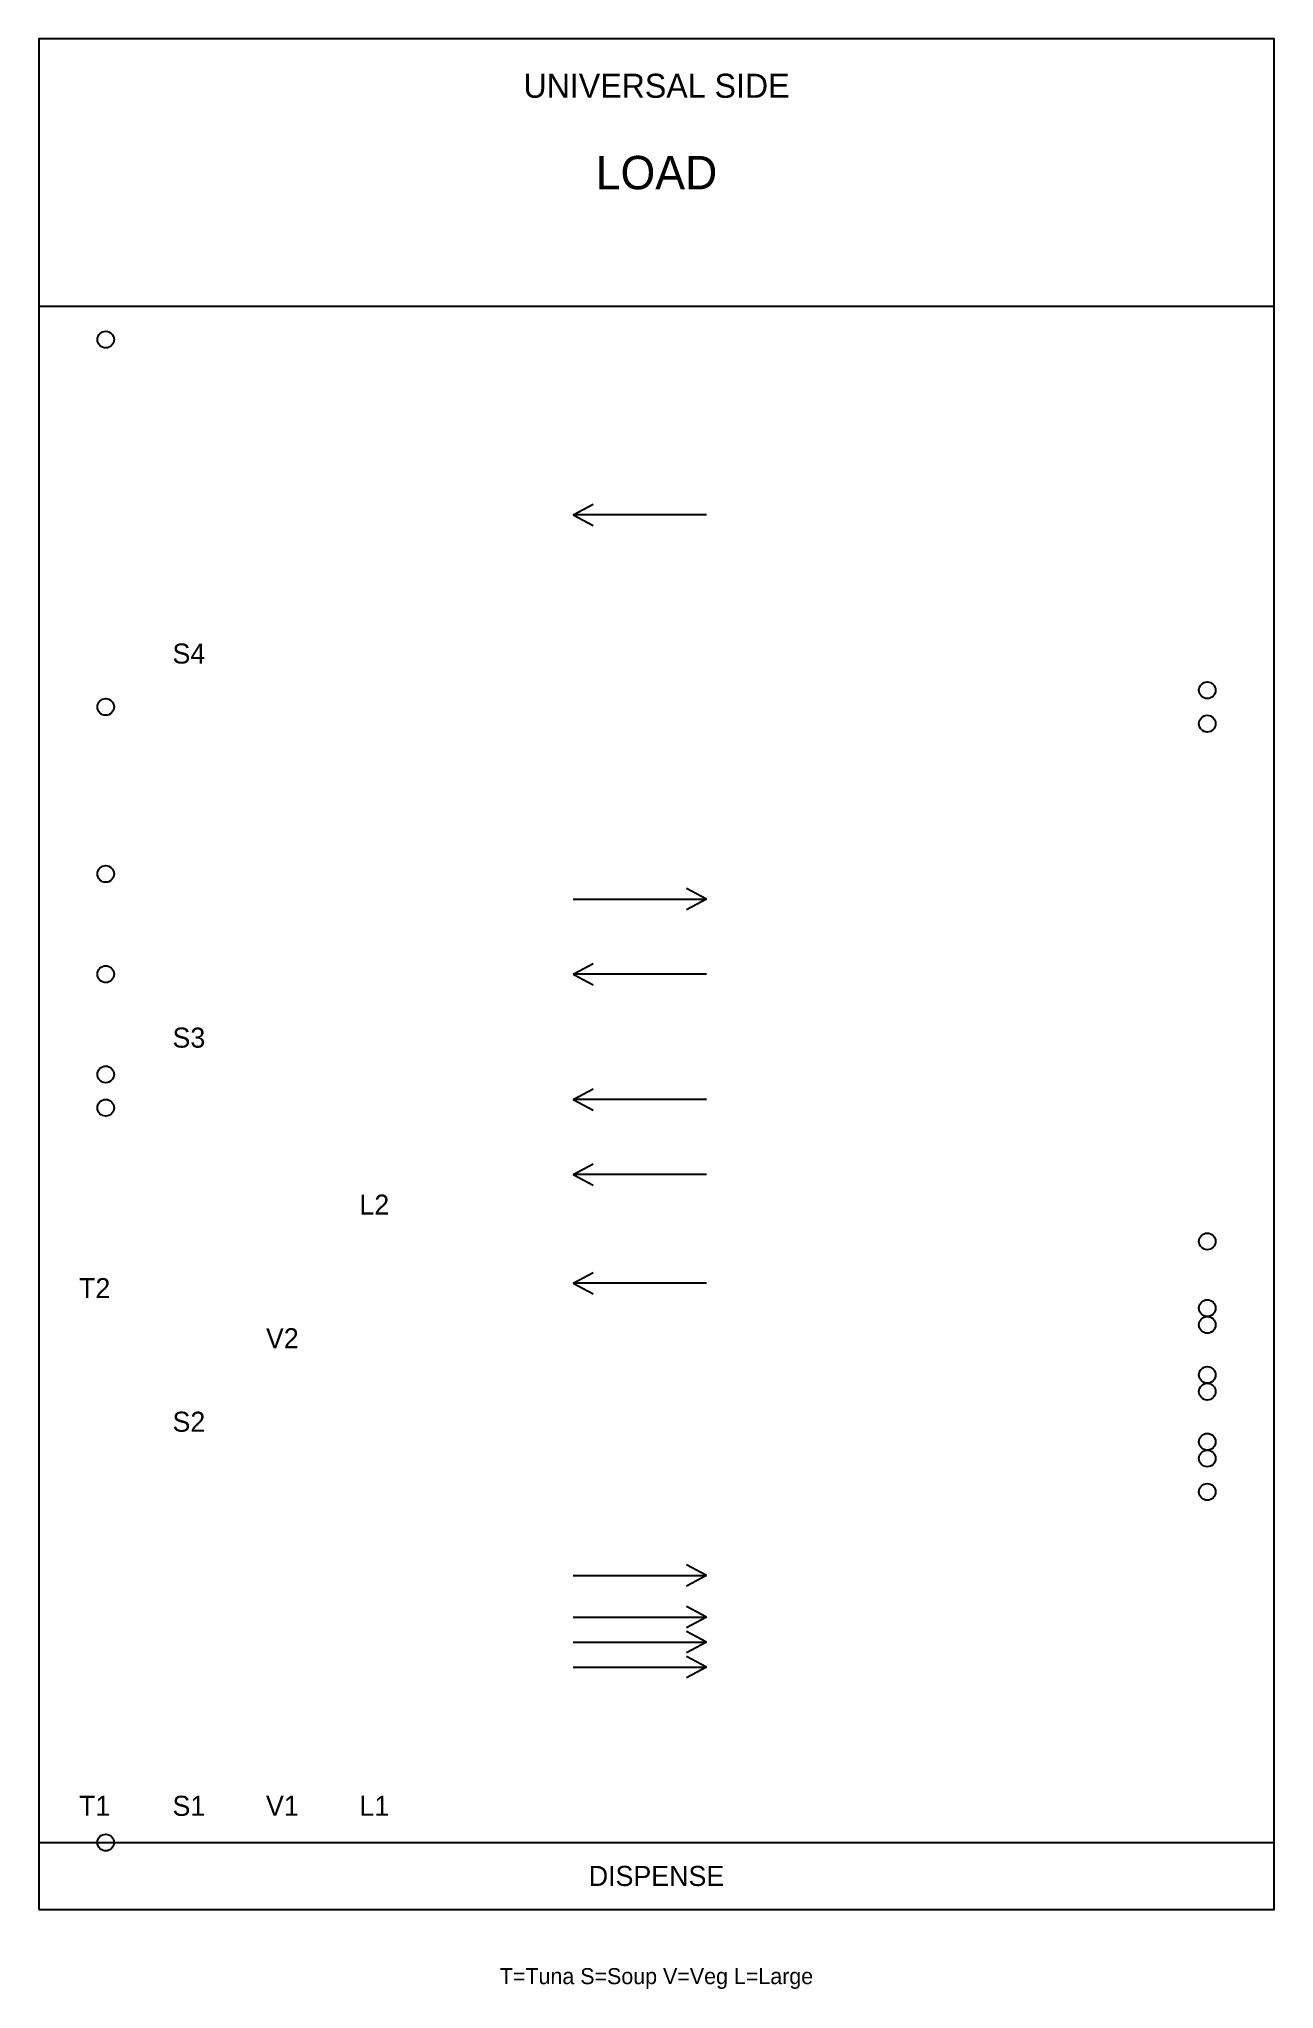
# Model space of a CAD drawing. Header units: millimetres. Extents: x 0 to 235, y -15 to 356.
import ezdxf
from ezdxf.enums import TextEntityAlignment as Align

# ---------------------------------------------------------------- set-up
doc = ezdxf.new("R2010")
doc.units = ezdxf.units.MM
for name, color, linetype in [('CUT', 7, 'Continuous'), ('ENGRAVE', 4, 'Continuous'), ('HOLES_L', 6, 'Continuous'), ('HOLES_S', 3, 'Continuous'), ('HOLES_T', 1, 'Continuous'), ('HOLES_V', 5, 'Continuous')]:
    doc.layers.add(name, color=color, linetype=linetype)

msp = doc.modelspace()

# ---------------------------------------------------------------- linework, layer by layer
at = {"layer": 'CUT'}
msp.add_lwpolyline([(0, 0), (234.95, 0), (234.95, 355.6), (0, 355.6), (0, 0)], close=True, dxfattribs=at)
at = {"layer": 'ENGRAVE'}
for p, q in [((0, 304.8), (234.95, 304.8)), ((101.6, 265.1125), (105.41, 267.1445)), ((127, 265.1125), (101.6, 265.1125)), ((101.6, 265.1125), (105.41, 263.0805)), ((127, 192.0875), (123.19, 194.1195)), ((101.6, 192.0875), (127, 192.0875)), ((127, 192.0875), (123.19, 190.0555)), ((101.6, 177.8), (105.41, 179.832)), ((127, 177.8), (101.6, 177.8)), ((101.6, 177.8), (105.41, 175.768)), ((101.6, 153.9875), (105.41, 156.0195)), ((127, 153.9875), (101.6, 153.9875)), ((101.6, 153.9875), (105.41, 151.9555)), ((101.6, 139.7), (105.41, 141.732)), ((127, 139.7), (101.6, 139.7)), ((101.6, 139.7), (105.41, 137.668)), ((101.6, 119.0625), (105.41, 121.0945)), ((127, 119.0625), (101.6, 119.0625)), ((101.6, 119.0625), (105.41, 117.0305)), ((101.6, 63.5), (127, 63.5)), ((127, 63.5), (123.19, 65.532)), ((127, 63.5), (123.19, 61.468)), ((127, 55.5625), (123.19, 57.5945)), ((101.6, 55.5625), (127, 55.5625)), ((127, 55.5625), (123.19, 53.5305)), ((127, 50.8), (123.19, 52.832)), ((101.6, 50.8), (127, 50.8)), ((127, 50.8), (123.19, 48.768)), ((101.6, 46.0375), (127, 46.0375)), ((127, 46.0375), (123.19, 48.0695)), ((127, 46.0375), (123.19, 44.0055)), ((0, 12.7), (234.95, 12.7))]:
    msp.add_line(p, q, dxfattribs=at)
at = {"layer": 'HOLES_L'}
for centre in [(12.7, 228.6), (222.25, 127), (222.25, 114.3), (12.7, 12.7)]:
    msp.add_circle(centre, 1.5875, dxfattribs=at)
at = {"layer": 'HOLES_S'}
for centre in [(12.7, 298.45), (222.25, 231.775), (222.25, 225.425), (12.7, 158.75), (12.7, 152.4), (222.25, 85.725), (222.25, 79.375), (12.7, 12.7)]:
    msp.add_circle(centre, 1.5875, dxfattribs=at)
at = {"layer": 'HOLES_T'}
for centre in [(12.7, 196.85), (222.25, 111.125), (222.25, 98.425), (12.7, 12.7)]:
    msp.add_circle(centre, 1.5875, dxfattribs=at)
at = {"layer": 'HOLES_V'}
for centre in [(12.7, 177.8), (222.25, 101.6), (222.25, 88.9), (12.7, 12.7)]:
    msp.add_circle(centre, 1.5875, dxfattribs=at)

# ---------------------------------------------------------------- texts
at = {"layer": 'ENGRAVE'}
for s, height, p in [('UNIVERSAL SIDE', 4.572, (117.475, 346.71)), ('LOAD', 6.35, (117.475, 330.2)), ('DISPENSE', 3.81, (117.475, 6.35)), ('T=Tuna S=Soup V=Veg L=Large', 3.048, (117.475, -12.7))]:
    msp.add_text(s, height=height, dxfattribs=at).set_placement(p, align=Align.MIDDLE_CENTER)
for s, p in [('S4', (25.4, 236.855)), ('S3', (25.4, 163.83)), ('L2', (60.96, 132.08)), ('T2', (7.62, 116.205)), ('V2', (43.18, 106.68)), ('S2', (25.4, 90.805)), ('T1', (7.62, 17.78)), ('S1', (25.4, 17.78)), ('V1', (43.18, 17.78)), ('L1', (60.96, 17.78))]:
    msp.add_text(s, height=3.81, dxfattribs=at).set_placement(p)

doc.saveas('drawing.dxf')
